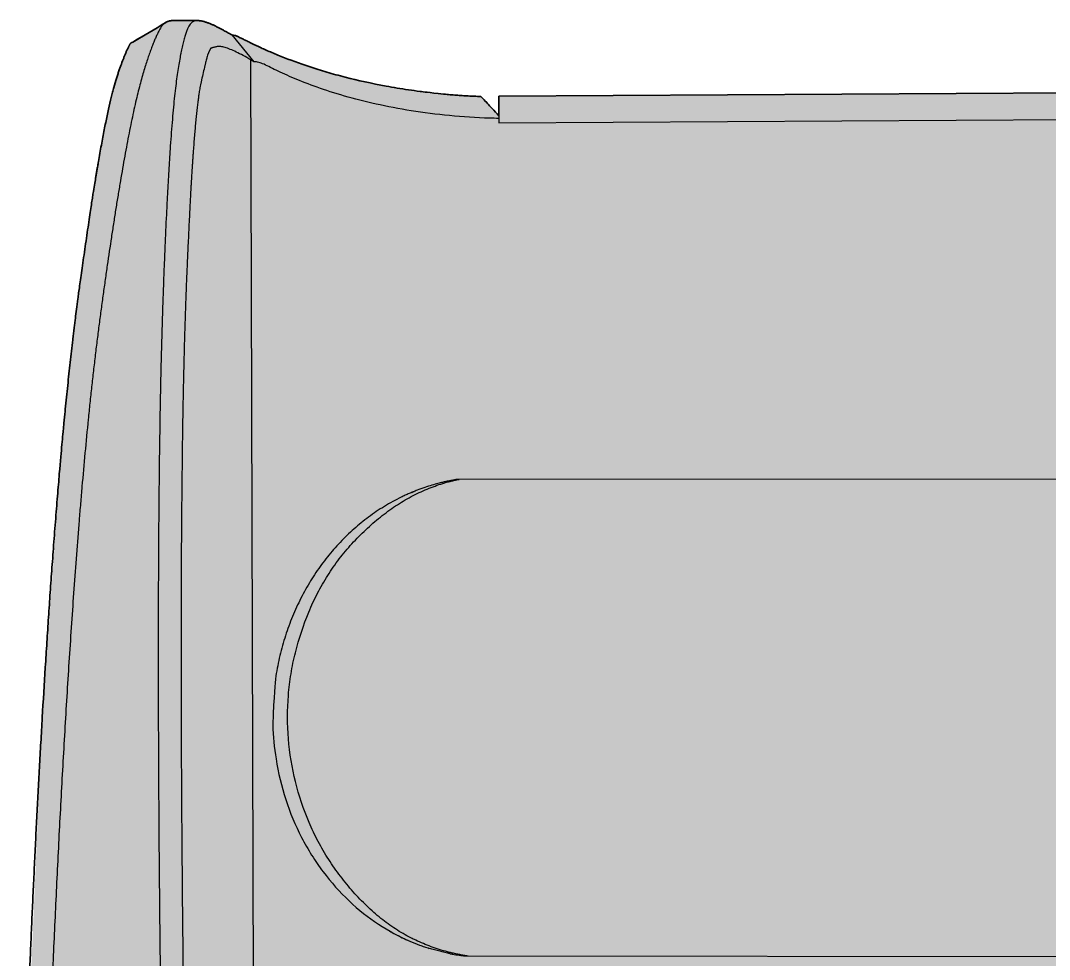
# Model space of a CAD drawing. Header units: millimetres. Extents: x -113 to 2452, y -1774 to 1549.
# Drawn here: x -113 to 448, y 918 to 1430 of the extents above; entities that cross this region are included whole.
import ezdxf

# ---------------------------------------------------------------- set-up
doc = ezdxf.new("R2010")
doc.units = ezdxf.units.MM
doc.layers.add('Blocks', color=7, linetype='Continuous')
doc.layers.add('Blocks$Fill', color=7, linetype='Continuous', true_color=0xffffff)
doc.layers.add('Blocks$Inner', color=7, linetype='Continuous', lineweight=25, true_color=0x007f00)
doc.layers.add('Blocks$Outline', color=7, linetype='Continuous', lineweight=35, true_color=0xff3f3f)

# ---------------------------------------------------------------- blocks, each defined once
blk = doc.blocks.new('Plenum JH1001 Armchair Front')
at = {"layer": 'Blocks$Fill'}
h = blk.add_hatch(color=256, dxfattribs=at)
h.paths.add_polyline_path([(932.3, 231.83), (932.71, 232.01), (932.92, 232.12), (933.14, 232.22), (933.56, 232.45), (933.98, 232.69), (934.39, 232.94), (934.76, 233.17), (935.1, 233.39), (935.38, 233.58), (935.8, 233.95), (936.22, 234.34), (937.13, 235.07), (938.08, 235.86), (939.07, 236.74), (940.66, 238.24), (943.69, 241.29), (953.21, 251.45), (956.16, 254.76), (959.99, 259.23), (964.1, 264.27), (967.88, 269.19), (971.24, 273.81), (974.47, 278.47), (977.58, 283.21), (980.6, 288.08), (983.28, 292.64), (985.71, 296.99), (988.39, 302.05), (991.72, 308.8), (993.75, 313.17), (995.97, 318.24), (998.28, 323.83), (1000.58, 329.72), (1002.77, 335.74), (1004.81, 341.76), (1006.65, 347.68), (1008.26, 353.34), (1009.7, 358.82), (1011.04, 364.36), (1013.52, 375.78), (1016.91, 394.07), (1021.65, 425.18), (1025.21, 454.72), (1027.72, 483.39), (1029.7, 517.29), (1032.53, 625.25), (1031.65, 795.01), (1022.62, 1022.68), (1011.53, 1185.56), (1004.04, 1259.23), (993.86, 1332.61), (988.82, 1362.38), (986.45, 1374.7), (984.91, 1382), (983.42, 1388.36), (981.97, 1393.91), (980.57, 1398.75), (979.22, 1402.97), (978.55, 1404.89), (977.9, 1406.65), (975.98, 1411.52), (975.03, 1413.78), (974.72, 1414.47), (974.41, 1415.1), (974.26, 1415.39), (974.04, 1415.8), (973.98, 1415.93), (973.91, 1416.05), (973.86, 1416.17), (973.76, 1416.41), (973.5, 1417.02), (973.46, 1417.12), (973.42, 1417.21), (973.38, 1417.29), (973.33, 1417.38), (973.31, 1417.42), (973.28, 1417.46), (973.26, 1417.5), (973.23, 1417.54), (973.21, 1417.57), (973.18, 1417.61), (973.16, 1417.65), (973.13, 1417.68), (973.1, 1417.71), (973.08, 1417.74), (973.05, 1417.77), (973.02, 1417.8), (972.99, 1417.82), (972.97, 1417.85), (972.94, 1417.88), (972.9, 1417.9), (972.87, 1417.93), (972.84, 1417.96), (972.8, 1417.98), (972.76, 1418.01), (972.71, 1418.04), (972.65, 1418.07), (972.52, 1418.15), (972.35, 1418.24), (971.54, 1418.64), (954.06, 1429.1), (953.9, 1429.21), (953.73, 1429.32), (953.54, 1429.42), (953.36, 1429.52), (953.17, 1429.62), (952.99, 1429.7), (952.8, 1429.78), (952.62, 1429.85), (952.43, 1429.92), (952.25, 1429.99), (952.07, 1430.05), (951.89, 1430.1), (951.71, 1430.14), (951.53, 1430.18), (951.36, 1430.22), (951.18, 1430.25), (951.01, 1430.27), (950.83, 1430.3), (950.66, 1430.31), (950.49, 1430.33), (950.31, 1430.34), (950.14, 1430.35), (949.8, 1430.36), (949.71, 1430.36), (936.12, 1430.36), (935.99, 1430.36), (935.81, 1430.35), (935.62, 1430.34), (935.44, 1430.33), (935.25, 1430.32), (934.88, 1430.28), (934.5, 1430.22), (934.13, 1430.16), (933.76, 1430.09), (933.38, 1430), (933.01, 1429.91), (932.64, 1429.81), (931.91, 1429.59), (931.17, 1429.34), (930.42, 1429.07), (929.67, 1428.77), (928.91, 1428.46), (928.15, 1428.13), (926.63, 1427.42), (924.37, 1426.27), (919.35, 1423.5), (918.88, 1423.25), (918.6, 1423.11), (918.29, 1422.97), (917.53, 1422.63), (917.12, 1422.55), (916.73, 1422.47), (916.35, 1422.37), (915.98, 1422.27), (915.8, 1422.21), (915.63, 1422.16), (915.46, 1422.1), (915.3, 1422.03), (915.14, 1421.97), (914.98, 1421.91), (914.67, 1421.77), (902.98, 1416.15), (897.28, 1413.58), (890.7, 1410.82), (883.24, 1407.96), (874.9, 1405.07), (865.71, 1402.22), (855.69, 1399.49), (844.89, 1396.93), (833.36, 1394.6), (821.16, 1392.57), (814.87, 1391.7), (802.1, 1390.26), (795.11, 1389.67), (785.24, 1389.09), (781.7, 1388.95), (779.27, 1386.38), (771.83, 1378.47), (771.82, 1389.04), (459.83, 1390.88), (147.83, 1389.04), (147.83, 1378.47), (137.96, 1388.95), (134.41, 1389.09), (124.55, 1389.67), (117.55, 1390.26), (104.79, 1391.7), (98.49, 1392.57), (86.3, 1394.6), (74.77, 1396.93), (63.97, 1399.49), (53.95, 1402.22), (44.76, 1405.07), (36.42, 1407.96), (28.95, 1410.82), (22.37, 1413.58), (16.68, 1416.15), (4.98, 1421.77), (4.68, 1421.91), (4.52, 1421.97), (4.36, 1422.03), (4.2, 1422.1), (4.03, 1422.16), (3.85, 1422.21), (3.68, 1422.27), (3.31, 1422.37), (2.93, 1422.47), (2.54, 1422.55), (2.13, 1422.63), (1.36, 1422.97), (1.05, 1423.11), (0.77, 1423.25), (0.3, 1423.5), (-4.71, 1426.27), (-6.98, 1427.42), (-8.49, 1428.13), (-9.25, 1428.46), (-10.39, 1428.92), (-10.77, 1429.07), (-11.51, 1429.34), (-12.25, 1429.59), (-12.99, 1429.81), (-13.36, 1429.91), (-13.73, 1430), (-14.1, 1430.09), (-14.47, 1430.16), (-14.85, 1430.22), (-15.22, 1430.28), (-15.59, 1430.32), (-15.78, 1430.33), (-15.97, 1430.34), (-16.15, 1430.35), (-16.34, 1430.36), (-16.46, 1430.36), (-30.06, 1430.36), (-30.14, 1430.36), (-30.49, 1430.35), (-30.66, 1430.34), (-30.83, 1430.33), (-31, 1430.31), (-31.18, 1430.3), (-31.35, 1430.27), (-31.53, 1430.25), (-31.7, 1430.22), (-31.88, 1430.18), (-32.05, 1430.14), (-32.23, 1430.1), (-32.41, 1430.05), (-32.6, 1429.99), (-32.78, 1429.92), (-32.96, 1429.85), (-33.15, 1429.78), (-33.33, 1429.7), (-33.51, 1429.62), (-33.7, 1429.52), (-33.89, 1429.42), (-34.08, 1429.32), (-34.24, 1429.21), (-34.41, 1429.1), (-51.89, 1418.64), (-52.48, 1418.35), (-52.7, 1418.24), (-52.87, 1418.15), (-53, 1418.07), (-53.05, 1418.04), (-53.1, 1418.01), (-53.14, 1417.98), (-53.18, 1417.96), (-53.22, 1417.93), (-53.25, 1417.9), (-53.28, 1417.88), (-53.31, 1417.85), (-53.34, 1417.82), (-53.37, 1417.8), (-53.39, 1417.77), (-53.42, 1417.74), (-53.45, 1417.71), (-53.47, 1417.68), (-53.5, 1417.65), (-53.53, 1417.61), (-53.55, 1417.57), (-53.58, 1417.54), (-53.6, 1417.5), (-53.63, 1417.46), (-53.65, 1417.42), (-53.68, 1417.38), (-53.72, 1417.29), (-53.77, 1417.21), (-53.81, 1417.12), (-53.85, 1417.02), (-54.1, 1416.41), (-54.2, 1416.17), (-54.26, 1416.05), (-54.32, 1415.93), (-54.39, 1415.8), (-54.61, 1415.39), (-54.76, 1415.1), (-55.06, 1414.47), (-55.37, 1413.78), (-56.32, 1411.52), (-58.24, 1406.65), (-58.9, 1404.89), (-60.24, 1400.92), (-60.92, 1398.75), (-62.32, 1393.91), (-63.76, 1388.36), (-65.25, 1382), (-68.37, 1366.65), (-73.72, 1335.7), (-84.02, 1262.24), (-90.56, 1200.48), (-101.42, 1050.03), (-111.31, 824.32), (-113.12, 651.16), (-111.02, 541.64), (-108.54, 490.27), (-106.12, 460.31), (-102.78, 431.1), (-98.32, 400.46), (-96.16, 387.83), (-93.86, 375.78), (-91.38, 364.36), (-90.04, 358.82), (-88.61, 353.34), (-86.99, 347.68), (-85.15, 341.76), (-83.11, 335.74), (-80.92, 329.72), (-78.63, 323.83), (-76.32, 318.24), (-74.09, 313.17), (-72.07, 308.8), (-68.73, 302.05), (-66.06, 296.99), (-62.35, 290.45), (-59.44, 285.63), (-57.92, 283.21), (-54.81, 278.47), (-51.59, 273.81), (-48.22, 269.19), (-44.44, 264.27), (-40.34, 259.23), (-34.89, 252.93), (-25.55, 242.87), (-21.58, 238.8), (-19.93, 237.22), (-18.91, 236.29), (-18.42, 235.86), (-17.48, 235.07), (-16.56, 234.34), (-16.15, 233.95), (-15.72, 233.58), (-15.44, 233.39), (-15.11, 233.17), (-14.73, 232.94), (-14.33, 232.69), (-13.91, 232.45), (-13.48, 232.22), (-13.27, 232.12), (-13.06, 232.01), (-12.85, 231.92), (-12.65, 231.83), (-12.65, 231.83), (-12.65, 231.83), (7.55, 222.96), (7.81, 222.85), (8.07, 222.75), (8.34, 222.65), (8.61, 222.56), (8.89, 222.47), (9.17, 222.39), (9.46, 222.32), (9.75, 222.25), (10.07, 222.18), (10.39, 222.13), (10.72, 222.07), (11.06, 222.03), (11.4, 221.99), (11.76, 221.96), (12.12, 221.94), (12.5, 221.93), (12.88, 221.92), (13.28, 221.92), (13.69, 221.92), (14.11, 221.94), (14.99, 221.99), (15.93, 222.08), (30.22, 221.67), (35.84, 221.57), (35.86, 221.57), (38.43, 219), (98.63, 219), (98.63, 18.96), (106.59, 11), (105.64, 11), (105.64, 10.01), (99.57, 10.01), (93.57, 4.01), (93.57, 0), (131.65, 0), (131.65, 4.01), (125.65, 10.01), (119.69, 10.01), (119.69, 11), (118.72, 11), (126.67, 18.96), (126.67, 18.96), (126.67, 18.96), (126.67, 18.96), (126.67, 18.96), (126.67, 18.96), (126.67, 18.96), (126.67, 18.96), (126.67, 18.96), (126.67, 18.96), (126.67, 18.96), (126.68, 114.01), (160.65, 113.99), (160.66, 18.96), (168.62, 11), (167.76, 11), (167.76, 10.01), (161.57, 10.01), (155.57, 4.01), (155.57, 4.01), (155.57, 0), (193.65, 0), (193.65, 4.01), (187.65, 10.01), (181.61, 10.01), (181.61, 11), (180.75, 11), (188.7, 18.96), (188.69, 219), (730.97, 219), (730.95, 18.96), (738.91, 11), (738.05, 11), (738.05, 10.01), (732.01, 10.01), (726.01, 4.01), (726.01, 4.01), (726.01, 0), (764.08, 0), (764.08, 4.01), (758.08, 10.01), (751.9, 10.01), (751.9, 11), (751.04, 11), (758.99, 18.96), (759, 113.99), (792.98, 114.01), (792.98, 18.96), (800.94, 11), (799.97, 11), (799.97, 10.01), (794.01, 10.01), (788.01, 4.01), (788.01, 0), (826.08, 0), (826.08, 4.01), (820.08, 10.01), (814.01, 10.01), (814.01, 11), (813.07, 11), (821.02, 18.96), (821.02, 219), (881.22, 219), (883.8, 221.57), (883.82, 221.57), (889.44, 221.67), (903.72, 222.08), (904.66, 221.99), (905.55, 221.94), (905.97, 221.92), (906.38, 221.92), (906.77, 221.92), (907.16, 221.93), (907.54, 221.94), (907.9, 221.96), (908.25, 221.99), (908.6, 222.03), (908.94, 222.07), (909.27, 222.13), (909.59, 222.18), (909.9, 222.25), (910.2, 222.32), (910.48, 222.39), (910.76, 222.47), (911.04, 222.56), (911.31, 222.65), (911.58, 222.75), (911.84, 222.85), (912.1, 222.96), (932.3, 231.83), (932.3, 231.83)], flags=0)
h.paths.add_polyline_path([(126.68, 219), (160.65, 219), (160.65, 153.95), (126.68, 153.96)], flags=0)
h.paths.add_polyline_path([(792.98, 153.96), (759, 153.95), (759.01, 219), (792.98, 219)], flags=0)
at = {"layer": 'Blocks$Inner'}
for p, q in [((-16.46, 1430.36), (-30.06, 1430.36)), ((2.13, 1422.63), (14.04, 1407.88)), ((14.57, 691.25), (12.48, 1408.91))]:
    blk.add_line(p, q, dxfattribs=at)
for points in [[(-51.89, 1418.64), (-34.02, 1429.33)], [(794.49, 1179.96), (459.83, 1180.14), (125.16, 1179.96)], [(128.97, 919.95), (459.83, 919.63), (790.68, 919.95)]]:
    blk.add_lwpolyline(points, dxfattribs=at)
blk.add_lwpolyline([(459.83, 1390.88), (147.83, 1389.04), (147.83, 1374.63), (459.83, 1376.47), (771.82, 1374.63), (771.82, 1389.04)], close=True, dxfattribs=at)
for points, knots in [([(-30.06, 1430.36), (-30.08, 1430.36), (-30.23, 1430.36), (-30.6, 1430.35), (-31.18, 1430.31), (-31.76, 1430.21), (-32.23, 1430.1), (-32.6, 1429.99), (-32.96, 1429.86), (-33.45, 1429.65), (-34.07, 1429.34), (-34.84, 1428.81), (-35.64, 1428.05), (-36.5, 1426.91), (-37.39, 1425.41), (-38.3, 1423.6), (-39.07, 1422.01), (-39.68, 1420.68), (-40.29, 1419.27), (-41.07, 1417.35), (-42.02, 1414.81), (-43, 1412.07), (-44.03, 1409.11), (-45.43, 1404.78), (-47.24, 1398.59), (-49.56, 1389.79), (-51.55, 1381.09), (-53.12, 1373.46), (-54.32, 1367.49), (-55.51, 1361.26), (-56.7, 1354.74), (-57.88, 1348.03), (-59.05, 1341.2), (-60.22, 1334.19), (-61.39, 1326.95), (-62.54, 1319.54), (-64.07, 1309.58), (-65.58, 1299.47), (-67.07, 1289.05), (-68.19, 1281.05), (-69.3, 1272.94), (-70.38, 1264.8), (-71.44, 1256.51), (-72.48, 1247.93), (-73.5, 1239.2), (-74.49, 1230.45), (-75.44, 1221.67), (-76.67, 1209.71), (-78.13, 1194.4), (-79.5, 1179.13), (-80.54, 1166.9), (-81.55, 1154.53), (-82.77, 1139), (-84.61, 1114.06), (-86.75, 1082.7), (-88.69, 1051.2), (-90.14, 1026.02), (-91.18, 1007.15), (-92.17, 988.28), (-93.12, 969.49), (-94.03, 950.54), (-94.9, 931.88), (-95.58, 916.32), (-96.1, 903.86), (-96.47, 894.61), (-96.83, 885.37), (-97.3, 873), (-97.84, 857.6), (-98.44, 839.19), (-98.97, 820.73), (-99.45, 802.45), (-99.86, 784.07), (-100.21, 765.93), (-100.5, 747.87), (-100.71, 729.64), (-100.84, 712.25), (-100.91, 695.76), (-100.92, 680.15), (-100.89, 664.46), (-100.8, 648.88), (-100.66, 633.3), (-100.42, 612.75), (-99.97, 587.04), (-99.34, 561.5), (-98.7, 541.28), (-98.11, 526.14), (-97.47, 511.28), (-96.61, 496.21), (-95.6, 481.19), (-94.36, 466.15), (-92.84, 451.22), (-91.09, 436.46), (-89.14, 421.78), (-86.99, 407.29), (-84.51, 392.85), (-82.37, 380.83), (-80.37, 371.33), (-78.08, 361.93), (-74.9, 350.23), (-70.39, 336.37), (-65, 322.83), (-58.87, 309.61), (-51.87, 296.81), (-43.9, 284.59), (-35.45, 272.79), (-26.48, 261.58), (-20.1, 254.66), (-16.82, 251.28)], [13.5922294, 13.5922294, 13.5922294, 13.5922294, 13.5928887, 13.5956061, 13.6010409, 13.6064757, 13.6091931, 13.6119105, 13.6146279, 13.6173453, 13.6227801, 13.6282148, 13.6336496, 13.6390844, 13.6445192, 13.649954, 13.6553887, 13.6581061, 13.6608235, 13.6662583, 13.6716931, 13.6771279, 13.6825627, 13.6879974, 13.698867, 13.7097366, 13.7206061, 13.7260409, 13.7314757, 13.7369105, 13.7423453, 13.7477801, 13.7532148, 13.7586496, 13.7640844, 13.7695192, 13.774954, 13.7858235, 13.7912583, 13.7966931, 13.8021279, 13.8075627, 13.8129974, 13.8184322, 13.823867, 13.8293018, 13.8347366, 13.8401714, 13.8510409, 13.8619105, 13.8673453, 13.8727801, 13.8836496, 13.8945192, 13.9162583, 13.9379975, 13.948867, 13.9597366, 13.9706062, 13.9814757, 13.9923453, 14.0032148, 14.0140844, 14.0195192, 14.024954, 14.0303888, 14.0358235, 14.0466931, 14.0575627, 14.0684322, 14.0793018, 14.0901714, 14.1010409, 14.1119105, 14.1227801, 14.1336496, 14.1431605, 14.1526714, 14.1621822, 14.1716931, 14.181204, 14.1907149, 14.2097366, 14.2287583, 14.2382692, 14.2477801, 14.2572909, 14.2668018, 14.2763127, 14.2858236, 14.2953344, 14.3048453, 14.3143562, 14.323867, 14.3333779, 14.3428888, 14.3476442, 14.3523996, 14.3619105, 14.3714214, 14.3809323, 14.3904431, 14.399954, 14.4094649, 14.4189757, 14.4284866, 14.4379975, 14.4379975, 14.4379975, 14.4379975]), ([(2.13, 1422.63), (0.97, 1423.12), (0.15, 1423.58), (-0.91, 1424.18), (-1.69, 1424.62), (-2.46, 1425.04), (-3.21, 1425.46), (-3.96, 1425.87), (-4.71, 1426.27), (-5.47, 1426.66), (-6.22, 1427.04), (-6.98, 1427.42), (-7.73, 1427.78), (-8.49, 1428.13), (-9.25, 1428.46), (-9.89, 1428.72), (-10.39, 1428.93), (-10.89, 1429.12), (-11.51, 1429.35), (-12.25, 1429.59), (-12.86, 1429.77), (-13.36, 1429.91), (-13.73, 1430), (-14.1, 1430.09), (-14.6, 1430.19), (-15.22, 1430.28), (-15.84, 1430.34), (-16.34, 1430.36), (-16.71, 1430.36), (-17.07, 1430.34), (-17.44, 1430.3), (-17.8, 1430.24), (-18.29, 1430.14), (-18.77, 1429.98), (-19.25, 1429.74), (-19.61, 1429.5), (-19.98, 1429.19), (-20.47, 1428.7), (-21.08, 1427.91), (-21.68, 1426.84), (-22.17, 1425.8), (-22.53, 1424.93), (-22.89, 1423.95), (-23.36, 1422.47), (-23.96, 1420.37), (-24.55, 1417.98), (-25.01, 1415.94), (-25.36, 1414.37), (-25.71, 1412.76), (-26.17, 1410.48), (-26.74, 1407.38), (-27.42, 1403.23), (-28.3, 1397.07), (-29.15, 1389.92), (-29.97, 1381.59), (-30.56, 1374.78), (-31.12, 1367.56), (-31.65, 1360.05), (-32.15, 1352.2), (-32.64, 1343.95), (-33.11, 1335.45), (-33.71, 1323.97), (-34.26, 1312.05), (-34.78, 1299.59), (-35.15, 1290.15), (-35.5, 1280.59), (-35.83, 1271.01), (-36.13, 1261.16), (-36.41, 1250.9), (-36.67, 1240.4), (-36.9, 1229.89), (-37.11, 1219.34), (-37.35, 1204.89), (-37.6, 1186.32), (-37.79, 1167.89), (-37.9, 1153.15), (-37.97, 1141.96), (-38.03, 1130.71), (-38.08, 1119.49), (-38.11, 1108.26), (-38.13, 1096.95), (-38.14, 1085.61), (-38.13, 1074.32), (-38.11, 1063.02), (-38.09, 1051.66), (-38.05, 1040.29), (-38.01, 1028.98), (-37.95, 1017.67), (-37.87, 1002.53), (-37.75, 983.64), (-37.56, 961.1), (-37.35, 938.47), (-37.15, 919.93), (-36.97, 905.14), (-36.83, 893.95), (-36.67, 882.77), (-36.51, 871.7), (-36.34, 860.68), (-36.11, 845.88), (-35.79, 827.42), (-35.45, 809.2), (-35.16, 794.58), (-34.94, 783.57), (-34.72, 772.64), (-34.49, 761.83), (-34.25, 751.05), (-34.01, 740.2), (-33.76, 729.31), (-33.51, 718.48), (-33.25, 707.68), (-32.9, 693.25), (-32.46, 675.34), (-31.9, 653.94), (-31.32, 632.69), (-30.73, 611.56), (-30.21, 593.92), (-29.78, 579.91), (-29.46, 569.4), (-29.14, 559.01), (-28.82, 548.74), (-28.48, 538.47), (-28.15, 528.08), (-27.8, 517.59), (-27.45, 507.11), (-27.09, 496.66), (-26.74, 486.23), (-26.38, 475.99), (-26.03, 465.92), (-25.67, 455.9), (-25.32, 446.29), (-25.09, 440), (-24.99, 437.11)], [1.9701533, 1.9701533, 1.9701533, 1.9701533, 1.9833111, 1.9898901, 1.996469, 2.003048, 2.0096269, 2.0162059, 2.0227848, 2.0293638, 2.0359427, 2.0425217, 2.0491006, 2.0556796, 2.0622585, 2.0688375, 2.0721269, 2.0754164, 2.0819954, 2.0885743, 2.0951533, 2.0984427, 2.1017322, 2.1050217, 2.1083111, 2.1148901, 2.121469, 2.1247585, 2.128048, 2.1313375, 2.1346269, 2.1379164, 2.1412059, 2.1477848, 2.1510743, 2.1543638, 2.1576533, 2.1609427, 2.1675217, 2.1741006, 2.1773901, 2.1806796, 2.183969, 2.1872585, 2.1938375, 2.2004164, 2.2037059, 2.2069954, 2.2102848, 2.2135743, 2.2201533, 2.2267322, 2.2333111, 2.246469, 2.253048, 2.2596269, 2.2662059, 2.2727848, 2.2793638, 2.2859427, 2.2925217, 2.2991006, 2.3122585, 2.3188375, 2.3254164, 2.3319954, 2.3385743, 2.3451533, 2.3517322, 2.3583111, 2.3648901, 2.371469, 2.378048, 2.3912059, 2.4043638, 2.4109427, 2.4175217, 2.4241006, 2.4306796, 2.4372585, 2.4438375, 2.4504164, 2.4569954, 2.4635743, 2.4701533, 2.4767322, 2.4833111, 2.4898901, 2.496469, 2.5096269, 2.5227848, 2.5359427, 2.5491006, 2.5556796, 2.5622585, 2.5688375, 2.5754164, 2.5819954, 2.5885743, 2.6017322, 2.6148901, 2.621469, 2.628048, 2.6346269, 2.6412059, 2.6477848, 2.6543638, 2.6609427, 2.6675217, 2.6741006, 2.6806796, 2.6938375, 2.7069954, 2.7201533, 2.7333111, 2.746469, 2.753048, 2.7596269, 2.7662059, 2.7727848, 2.7793638, 2.7859427, 2.7925217, 2.7991006, 2.8056796, 2.8122585, 2.8188375, 2.8254164, 2.8319954, 2.8385743, 2.8441669, 2.8441669, 2.8441669, 2.8441669]), ([(117.55, 1390.26), (109.05, 1391.16), (104.76, 1391.68), (96.37, 1392.85), (82.11, 1395.23), (67.18, 1398.54), (53.81, 1402.2), (41.55, 1406.01), (31, 1409.91), (22.22, 1413.61), (16.53, 1416.19), (12.51, 1418.13), (9.75, 1419.48), (7.89, 1420.38), (6.26, 1421.15), (5.18, 1421.69), (4.37, 1422.04), (3.46, 1422.35), (2.68, 1422.53), (2.13, 1422.63)], [1.0951533, 1.0951533, 1.0951533, 1.0951533, 1.1264033, 1.1576533, 1.2201533, 1.3451533, 1.4076533, 1.4701533, 1.5951533, 1.6576533, 1.7201533, 1.7826533, 1.8139033, 1.8451533, 1.8764033, 1.9076533, 1.9232783, 1.9389033, 1.9701533, 1.9701533, 1.9701533, 1.9701533]), ([(-56.96, 1409.92), (-56.75, 1410.46), (-56.32, 1411.52), (-55.79, 1412.82), (-55.37, 1413.79), (-55.06, 1414.48), (-54.81, 1415.01), (-54.61, 1415.4), (-54.51, 1415.58), (-54.46, 1415.67)], [3.26586517, 3.26586517, 3.26586517, 3.26586517, 3.27280663, 3.27975108, 3.2832233, 3.28669552, 3.29016774, 3.29190385, 3.29363997, 3.29363997, 3.29363997, 3.29363997]), ([(-54.46, 1415.67), (-54.43, 1415.72), (-54.38, 1415.8), (-54.3, 1415.97), (-54.2, 1416.18), (-54.1, 1416.41), (-53.98, 1416.7), (-53.85, 1417.03), (-53.68, 1417.38), (-53.48, 1417.7), (-53.19, 1417.97), (-52.86, 1418.18), (-51.89, 1418.64)], [3.29363997, 3.29363997, 3.29363997, 3.29363997, 3.29450075, 3.29536881, 3.29710492, 3.29884103, 3.30057714, 3.30404936, 3.30752158, 3.31099381, 3.31446603, 3.32141047, 3.32141047, 3.32141047, 3.32141047]), ([(-8.55, 1415.53), (-8.64, 1415.5), (-8.8, 1415.46), (-9.09, 1415.37), (-9.36, 1415.25), (-9.58, 1415.09), (-9.74, 1414.9), (-9.85, 1414.67), (-9.95, 1414.39), (-10.05, 1414.12), (-10.16, 1413.87), (-10.23, 1413.73), (-10.26, 1413.66)], [-17.89172408, -17.89172408, -17.89172408, -17.89172408, -17.88957651, -17.88742134, -17.883111, -17.87880065, -17.87449031, -17.87017996, -17.86586962, -17.86155927, -17.8594041, -17.85725265, -17.85725265, -17.85725265, -17.85725265]), ([(-1.61, 1415.69), (-2.05, 1415.83), (-2.88, 1416.04), (-3.99, 1416.2), (-4.98, 1416.23), (-5.87, 1416.16), (-6.66, 1416.02), (-7.36, 1415.85), (-7.89, 1415.7), (-8.27, 1415.59), (-8.46, 1415.55), (-8.55, 1415.53)], [-17.92620669, -17.92620669, -17.92620669, -17.92620669, -17.9218965, -17.91758615, -17.91327581, -17.90896546, -17.90465512, -17.90034477, -17.89603443, -17.89387926, -17.89172408, -17.89172408, -17.89172408, -17.89172408]), ([(12.48, 1408.91), (11, 1409.77), (8.19, 1411.34), (4.44, 1413.25), (1.7, 1414.48), (-0.27, 1415.24), (-1.18, 1415.56), (-1.61, 1415.69)], [-17.96068945, -17.96068945, -17.96068945, -17.96068945, -17.95206876, -17.94344807, -17.93482738, -17.93051704, -17.92620669, -17.92620669, -17.92620669, -17.92620669]), ([(-62.32, 1393.91), (-61.84, 1395.66), (-61.14, 1398.07), (-60.23, 1400.93), (-59.56, 1402.99), (-58.9, 1404.91), (-58.03, 1407.26), (-57.39, 1408.86), (-56.96, 1409.92)], [3.21035041, 3.21035041, 3.21035041, 3.21035041, 3.22419851, 3.23114295, 3.2380874, 3.24503184, 3.25197629, 3.26586517, 3.26586517, 3.26586517, 3.26586517]), ([(-10.26, 1413.66), (-10.29, 1413.59), (-10.36, 1413.46), (-10.49, 1413.19), (-10.64, 1412.87), (-10.82, 1412.47), (-11.05, 1411.84), (-11.31, 1411.03), (-11.64, 1409.87), (-11.83, 1409.16), (-11.93, 1408.76)], [-17.85725265, -17.85725265, -17.85725265, -17.85725265, -17.85509747, -17.8529423, -17.84863196, -17.84432161, -17.84001127, -17.83139058, -17.82708023, -17.82276989, -17.82276989, -17.82276989, -17.82276989]), ([(-11.93, 1408.76), (-12.04, 1408.35), (-12.26, 1407.45), (-12.8, 1405.25), (-13.57, 1402.01), (-14.33, 1398.63), (-14.85, 1396.13), (-15.08, 1395.02), (-15.18, 1394.5)], [-17.82276989, -17.82276989, -17.82276989, -17.82276989, -17.81846185, -17.8141515, -17.80553081, -17.79691012, -17.79259978, -17.78828943, -17.78828943, -17.78828943, -17.78828943]), ([(147.83, 1376.99), (146.15, 1377.02), (144.46, 1377.05), (142.79, 1377.1), (135.38, 1377.32), (120.68, 1378.31), (99.75, 1380.96), (80.44, 1384.69), (63.2, 1389.13), (48.26, 1393.96), (37.87, 1398.01), (30.81, 1401.1), (26.16, 1403.23), (22.15, 1405.31), (18.78, 1406.98), (16.05, 1407.83), (14.64, 1407.95), (14.04, 1407.88)], [-19.985845, -19.985845, -19.985845, -19.985845, -19.960689, -19.960689, -19.960689, -19.849578, -19.738467, -19.627356, -19.516245, -19.405134, -19.294023, -19.238467, -19.182912, -19.127356, -19.071801, -19.016245, -18.960689, -18.960689, -18.960689, -18.960689]), ([(-65.25, 1382), (-64.75, 1384.29), (-64, 1387.44), (-63.03, 1391.24), (-62.56, 1393.04), (-62.32, 1393.91)], [3.18258423, 3.18258423, 3.18258423, 3.18258423, 3.19646152, 3.20340597, 3.21035041, 3.21035041, 3.21035041, 3.21035041]), ([(-15.18, 1394.5), (-15.28, 1393.98), (-15.46, 1393.01), (-15.76, 1391.23), (-16.06, 1389.23), (-16.32, 1387.23), (-16.53, 1385.49), (-16.65, 1384.53), (-16.71, 1384.03)], [-17.78828943, -17.78828943, -17.78828943, -17.78828943, -17.78398288, -17.77967254, -17.77105185, -17.76243116, -17.75812081, -17.75381047, -17.75381047, -17.75381047, -17.75381047]), ([(137.96, 1388.95), (136.73, 1388.99), (134.94, 1389.07), (132.77, 1389.16), (130.59, 1389.27), (127.86, 1389.43), (124.55, 1389.66), (121.22, 1389.92), (118.87, 1390.13), (117.65, 1390.25), (117.55, 1390.26)], [1, 1, 1, 1, 1.015625, 1.0234375, 1.03125, 1.046875, 1.0625, 1.078125, 1.09375, 1.09515325, 1.09515325, 1.09515325, 1.09515325]), ([(144.11, 1382.44), (143.67, 1382.91), (143.23, 1383.38), (142.78, 1383.85), (141.99, 1384.69), (140.4, 1386.38), (138.77, 1388.09), (137.96, 1388.95)], [-0.280735, -0.280735, -0.280735, -0.280735, 0, 0, 0, 0.5, 1, 1, 1, 1]), ([(-68.37, 1366.65), (-67.84, 1369.45), (-66.79, 1374.83), (-65.76, 1379.73), (-65.25, 1382)], [3.15483677, 3.15483677, 3.15483677, 3.15483677, 3.16869534, 3.18258423, 3.18258423, 3.18258423, 3.18258423]), ([(-16.71, 1384.03), (-16.77, 1383.54), (-16.89, 1382.51), (-17.13, 1380.4), (-17.43, 1377.63), (-17.78, 1374.12), (-18, 1371.66), (-18.11, 1370.4)], [-17.75381047, -17.75381047, -17.75381047, -17.75381047, -17.74950254, -17.74519219, -17.7365715, -17.72795081, -17.71933261, -17.71933261, -17.71933261, -17.71933261]), ([(-18.11, 1370.4), (-18.22, 1369.14), (-18.44, 1366.54), (-18.76, 1362.44), (-19.02, 1358.89), (-19.23, 1356.01), (-19.33, 1354.52), (-19.38, 1353.8)], [-17.71933261, -17.71933261, -17.71933261, -17.71933261, -17.71071192, -17.70209123, -17.69347054, -17.68916019, -17.68485064, -17.68485064, -17.68485064, -17.68485064]), ([(-71.56, 1348.69), (-71.43, 1349.46), (-71.16, 1351.06), (-70.63, 1354.15), (-69.96, 1357.97), (-69.16, 1362.41), (-68.63, 1365.25), (-68.37, 1366.65)], [3.1270702, 3.1270702, 3.1270702, 3.1270702, 3.13053122, 3.13400344, 3.14094789, 3.14789233, 3.15483677, 3.15483677, 3.15483677, 3.15483677]), ([(-19.38, 1353.8), (-19.43, 1353.08), (-19.52, 1351.69), (-19.69, 1349.19), (-19.89, 1346.16), (-20.11, 1342.5), (-20.33, 1338.69), (-20.45, 1336.44), (-20.51, 1335.18)], [-17.68485064, -17.68485064, -17.68485064, -17.68485064, -17.68054029, -17.67622995, -17.66760926, -17.65898857, -17.65467822, -17.65036788, -17.65036788, -17.65036788, -17.65036788]), ([(-74.76, 1328.89), (-74.55, 1330.28), (-74.19, 1332.72), (-73.55, 1336.82), (-72.93, 1340.69), (-72.39, 1343.82), (-71.94, 1346.43), (-71.69, 1347.92), (-71.56, 1348.69)], [3.09931966, 3.09931966, 3.09931966, 3.09931966, 3.10276465, 3.10623687, 3.11318131, 3.12012576, 3.12359798, 3.1270702, 3.1270702, 3.1270702, 3.1270702]), ([(-20.51, 1335.17), (-20.58, 1333.91), (-20.73, 1331.1), (-21.06, 1324.42), (-21.53, 1314.78), (-21.98, 1305.05), (-22.3, 1298.17), (-22.43, 1295.22), (-22.49, 1293.88)], [0.31034756, 0.31034756, 0.31034756, 0.31034756, 0.31465517, 0.31896552, 0.32758621, 0.3362069, 0.34051724, 0.34482759, 0.34482759, 0.34482759, 0.34482759]), ([(-81.03, 1285.59), (-80.84, 1286.98), (-80.42, 1289.97), (-79.42, 1296.99), (-77.97, 1307.05), (-76.48, 1317.26), (-75.42, 1324.47), (-74.97, 1327.52), (-74.76, 1328.89)], [3.0715553, 3.0715553, 3.0715553, 3.0715553, 3.0750141, 3.07848632, 3.08543077, 3.09237521, 3.09584744, 3.09931966, 3.09931966, 3.09931966, 3.09931966]), ([(-22.49, 1293.88), (-22.54, 1292.54), (-22.65, 1290.12), (-22.82, 1285.89), (-22.99, 1281.56), (-23.12, 1277.68), (-23.23, 1274.4), (-23.3, 1272.59), (-23.33, 1271.65)], [0.3448338, 0.3448338, 0.3448338, 0.3448338, 0.34913793, 0.35344828, 0.36206897, 0.37068966, 0.375, 0.37931034, 0.37931034, 0.37931034, 0.37931034]), ([(-84.02, 1262.24), (-83.9, 1263.23), (-83.67, 1265.15), (-83.25, 1268.66), (-82.74, 1272.82), (-82.15, 1277.37), (-81.56, 1281.75), (-81.22, 1284.23), (-81.03, 1285.59)], [3.04378104, 3.04378104, 3.04378104, 3.04378104, 3.04724974, 3.05072196, 3.05766641, 3.06461085, 3.06808307, 3.0715553, 3.0715553, 3.0715553, 3.0715553]), ([(-23.33, 1271.64), (-23.36, 1270.71), (-23.42, 1268.78), (-23.55, 1264.94), (-23.7, 1260.08), (-23.87, 1254.18), (-23.98, 1250.2), (-24.03, 1248.19)], [0.37932127, 0.37932127, 0.37932127, 0.37932127, 0.38362069, 0.38793103, 0.39655172, 0.40517241, 0.4137931, 0.4137931, 0.4137931, 0.4137931]), ([(-86.86, 1237.56), (-86.63, 1239.68), (-86.17, 1243.85), (-85.47, 1250.05), (-84.87, 1255.18), (-84.39, 1259.22), (-84.14, 1261.25), (-84.02, 1262.24)], [3.01603627, 3.01603627, 3.01603627, 3.01603627, 3.0229477, 3.02989215, 3.03683659, 3.04030881, 3.04378104, 3.04378104, 3.04378104, 3.04378104]), ([(-24.03, 1248.19), (-24.08, 1246.19), (-24.18, 1242.16), (-24.33, 1236.04), (-24.44, 1230.88), (-24.52, 1226.75), (-24.56, 1224.64), (-24.58, 1223.62)], [0.41379808, 0.41379808, 0.41379808, 0.41379808, 0.42241379, 0.43103448, 0.43965517, 0.44396552, 0.44827586, 0.44827586, 0.44827586, 0.44827586]), ([(-91.88, 1185.56), (-91.31, 1192.23), (-90.72, 1198.85), (-90.13, 1205.06), (-89.78, 1208.76), (-89.48, 1211.84), (-89.16, 1215.13), (-88.74, 1219.43), (-88.2, 1224.82), (-87.53, 1231.24), (-87.08, 1235.46), (-86.86, 1237.56)], [2.96048781, 2.96048781, 2.96048781, 2.96048781, 2.9743696, 2.98131405, 2.98478627, 2.98825849, 2.99173071, 2.99520294, 3.00214738, 3.00909183, 3.01603627, 3.01603627, 3.01603627, 3.01603627]), ([(-24.58, 1223.61), (-24.6, 1222.59), (-24.64, 1220.62), (-24.71, 1217.05), (-24.79, 1212.79), (-24.88, 1206.83), (-24.95, 1201.48), (-24.99, 1198.26)], [0.4482852, 0.4482852, 0.4482852, 0.4482852, 0.45258621, 0.45689655, 0.46551724, 0.47413793, 0.48275862, 0.48275862, 0.48275862, 0.48275862]), ([(-24.99, 1198.26), (-25.03, 1195.04), (-25.12, 1187.51), (-25.26, 1174.15), (-25.37, 1162.31), (-25.45, 1152.99), (-25.48, 1148.52), (-25.5, 1146.32)], [0.48276242, 0.48276242, 0.48276242, 0.48276242, 0.49137931, 0.5, 0.50862069, 0.51293103, 0.51724138, 0.51724138, 0.51724138, 0.51724138]), ([(-96.12, 1131.82), (-95.95, 1134.09), (-95.61, 1138.69), (-95.07, 1145.91), (-94.51, 1153.22), (-93.75, 1162.89), (-92.82, 1174.44), (-92.16, 1182.23), (-91.88, 1185.56)], [2.93271004, 2.93271004, 2.93271004, 2.93271004, 2.93618226, 2.93965448, 2.9431267, 2.94659893, 2.95354337, 2.96048781, 2.96048781, 2.96048781, 2.96048781]), ([(125.16, 1179.96), (125.14, 1179.95), (125.05, 1179.94), (124.85, 1179.91), (124.58, 1179.86), (124.18, 1179.8), (123.6, 1179.7), (122.72, 1179.55), (121.54, 1179.33), (120.26, 1179.07), (118.88, 1178.78), (117.09, 1178.38), (114.69, 1177.78), (111.39, 1176.87), (107.45, 1175.63), (103.88, 1174.34), (100.98, 1173.18), (98.85, 1172.27), (96.7, 1171.31), (93.72, 1169.89), (89.91, 1167.92), (85.31, 1165.25), (80.9, 1162.41), (76.71, 1159.44), (71.27, 1155.21), (64.78, 1149.46), (58.75, 1143.1), (54.24, 1137.7), (51, 1133.48), (47.93, 1129.11), (44.08, 1123.12), (39.66, 1115.25), (35.04, 1105.22), (31.19, 1094.74), (28.19, 1083.88), (25.72, 1071.77), (25.1, 1063.27), (24.45, 1046)], [670.0187922, 670.0187922, 670.0187922, 670.0187922, 670.0207198, 670.0296483, 670.0385769, 670.0475055, 670.0653626, 670.0832198, 670.1010769, 670.118934, 670.1367912, 670.1546483, 670.1725055, 670.1903626, 670.2082198, 670.2260769, 670.2350055, 670.243934, 670.2528626, 670.2617912, 670.2796483, 670.2975055, 670.3153626, 670.3332198, 670.3510769, 670.3867912, 670.4225055, 670.4403626, 670.4582198, 670.4760769, 670.493934, 670.5296483, 670.5653626, 670.6010769, 670.6367912, 670.6725055, 670.717697, 670.717697, 670.717697, 670.717697]), ([(99.79, 929.78), (96.93, 931.24), (91.37, 934.47), (83.38, 940.27), (75.68, 947.07), (68.28, 954.77), (61.27, 963.26), (54.84, 972.48), (49.07, 982.32), (42.44, 996.21), (36.23, 1014.83), (32.35, 1038.37), (32.32, 1058.23), (34.22, 1073.9), (37.4, 1089.31), (42.34, 1104.16), (48.73, 1117.97), (54.27, 1127.64), (60.56, 1136.68), (67.55, 1144.98), (75.11, 1152.67), (83.1, 1159.57), (91.4, 1165.63), (98.52, 1169.89), (104.29, 1172.8), (108.64, 1174.73), (112.99, 1176.41), (117.25, 1177.82), (120.71, 1178.77), (123.27, 1179.39), (124.94, 1179.75), (125.83, 1179.92), (126.17, 1179.99)], [2, 2, 2, 2, 2.03125, 2.0625, 2.09375, 2.125, 2.15625, 2.1875, 2.21875, 2.25, 2.3125, 2.375, 2.4375, 2.46875, 2.5, 2.5625, 2.59375, 2.625, 2.65625, 2.6875, 2.71875, 2.75, 2.78125, 2.8125, 2.828125, 2.84375, 2.859375, 2.875, 2.890625, 2.8984375, 2.90625, 2.913265, 2.913265, 2.913265, 2.913265]), ([(-25.5, 1146.29), (-25.51, 1144.1), (-25.54, 1139.76), (-25.58, 1130.99), (-25.63, 1119.99), (-25.66, 1106.75), (-25.67, 1097.92), (-25.68, 1093.51)], [0.51725741, 0.51725741, 0.51725741, 0.51725741, 0.52155172, 0.52586207, 0.53448276, 0.54310345, 0.55172414, 0.55172414, 0.55172414, 0.55172414]), ([(-99.77, 1077.37), (-99.48, 1081.94), (-98.9, 1091.08), (-98.01, 1104.73), (-97.24, 1116.05), (-96.6, 1125.09), (-96.28, 1129.55), (-96.12, 1131.82)], [2.9049337, 2.9049337, 2.9049337, 2.9049337, 2.91187814, 2.91882259, 2.92576703, 2.92923925, 2.93271004, 2.93271004, 2.93271004, 2.93271004]), ([(-25.68, 1093.5), (-25.68, 1084.67), (-25.67, 1067), (-25.62, 1049.29), (-25.59, 1040.44)], [0.55172771, 0.55172771, 0.55172771, 0.55172771, 0.56896552, 0.5862069, 0.5862069, 0.5862069, 0.5862069]), ([(-102.96, 1022.68), (-102.71, 1027.25), (-102.2, 1036.39), (-101.16, 1054.57), (-100.34, 1068.23), (-99.77, 1077.37)], [2.87716461, 2.87716461, 2.87716461, 2.87716461, 2.88410905, 2.89105349, 2.9049337, 2.9049337, 2.9049337, 2.9049337]), ([(24.45, 1046), (24.63, 1039.79), (25.92, 1025.91), (30.93, 1005.05), (38.18, 987.69), (45.52, 974.82), (53.79, 962.77), (65.84, 949.33), (81.89, 936.71), (93.44, 930.5), (99.27, 927.98)], [670.717697, 670.717697, 670.717697, 670.717697, 670.8341311, 670.9769882, 671.1198454, 671.191274, 671.2627025, 671.4055597, 671.5484168, 671.691274, 671.691274, 671.691274, 671.691274]), ([(-25.59, 1040.43), (-25.55, 1031.59), (-25.47, 1013.9), (-25.36, 996.22), (-25.29, 987.39)], [0.58621594, 0.58621594, 0.58621594, 0.58621594, 0.60344828, 0.62068966, 0.62068966, 0.62068966, 0.62068966]), ([(-105.76, 968.07), (-105.54, 972.63), (-105.1, 981.75), (-104.41, 995.36), (-103.7, 1008.98), (-103.21, 1018.11), (-102.96, 1022.68)], [2.84939154, 2.84939154, 2.84939154, 2.84939154, 2.85633128, 2.86327573, 2.87022017, 2.87716461, 2.87716461, 2.87716461, 2.87716461]), ([(-25.29, 987.38), (-25.23, 978.55), (-25.12, 965.32), (-24.96, 947.71), (-24.87, 938.92), (-24.82, 934.53)], [0.62069568, 0.62069568, 0.62069568, 0.62069568, 0.63793103, 0.64655172, 0.65517241, 0.65517241, 0.65517241, 0.65517241]), ([(-110.21, 859.68), (-110.17, 860.85), (-110.1, 863.1), (-109.95, 867.56), (-109.75, 873.18), (-109.51, 879.9), (-109.18, 888.86), (-108.75, 900.07), (-108.2, 913.68), (-107.63, 927.33), (-107.03, 940.87), (-106.41, 954.4), (-105.98, 963.51), (-105.76, 968.07)], [2.79387478, 2.79387478, 2.79387478, 2.79387478, 2.7955721, 2.79730821, 2.80078043, 2.80425265, 2.80772488, 2.81466932, 2.82161376, 2.82855821, 2.83550265, 2.8424471, 2.84939154, 2.84939154, 2.84939154, 2.84939154]), ([(-24.82, 934.51), (-24.78, 930.12), (-24.68, 921.35), (-24.55, 910.39), (-24.44, 901.63), (-24.35, 895.08), (-24.28, 889.62), (-24.22, 885.26), (-24.17, 881.98), (-24.13, 878.79), (-24.07, 874.8), (-24, 870.12), (-23.93, 864.71), (-23.81, 857.38), (-23.65, 847.24), (-23.45, 836.51), (-23.32, 830.08)], [0.65518565, 0.65518565, 0.65518565, 0.65518565, 0.6637931, 0.67241379, 0.67672414, 0.68103448, 0.68534483, 0.6875, 0.68965517, 0.69181034, 0.69396552, 0.69827586, 0.70258621, 0.70689655, 0.71551724, 0.72413793, 0.72413793, 0.72413793, 0.72413793]), ([(87.84, 933.72), (87.99, 933.64), (88.53, 933.33), (89.07, 933.03), (89.46, 932.81)], [0.615366081, 0.615366081, 0.615366081, 0.615366081, 0.617647059, 0.623573805, 0.623573805, 0.623573805, 0.623573805]), ([(91.6, 931.65), (92.45, 931.21), (94.6, 930.11), (96.78, 929.08), (98.12, 928.49)], [0.63437833, 0.63437833, 0.63437833, 0.63437833, 0.64705882, 0.66649459, 0.66649459, 0.66649459, 0.66649459]), ([(99.27, 927.98), (100.99, 927.24), (103.61, 926.19), (107.17, 924.92), (108.96, 924.33), (109.85, 924.05)], [671.69127396, 671.69127396, 671.69127396, 671.69127396, 671.72068573, 671.73539161, 671.74970883, 671.74970883, 671.74970883, 671.74970883]), ([(102.42, 928.49), (101.98, 928.7), (101.1, 929.12), (100.22, 929.56), (99.79, 929.78)], [1, 1, 1, 1, 1.5, 2, 2, 2, 2]), ([(131.05, 919.84), (130.97, 919.85), (130.58, 919.91), (129.83, 920.03), (128.43, 920.27), (126.55, 920.61), (124.24, 921.09), (122, 921.6), (119.03, 922.35), (115.27, 923.43), (110.88, 924.92), (106.6, 926.59), (103.8, 927.83), (102.42, 928.49)], [0.90086207, 0.90086207, 0.90086207, 0.90086207, 0.90193966, 0.90571121, 0.90948276, 0.91702586, 0.92456897, 0.93211207, 0.93965517, 0.95474138, 0.96982759, 0.98491379, 1, 1, 1, 1]), ([(121.07, 921.2), (120.98, 921.22), (120.78, 921.26), (120.34, 921.34), (119.54, 921.51), (118.37, 921.76), (116.96, 922.09), (115.07, 922.56), (112.7, 923.19), (110.84, 923.74), (109.92, 924.03)], [0.88275455, 0.88275455, 0.88275455, 0.88275455, 0.88419118, 0.88602941, 0.88970588, 0.89705882, 0.90441176, 0.91176471, 0.92647059, 0.94117647, 0.94117647, 0.94117647, 0.94117647]), ([(121.14, 921.18), (121.26, 921.16), (121.49, 921.12), (121.98, 921.02), (122.91, 920.85), (124.94, 920.5), (127.21, 920.17), (128.64, 919.99), (128.97, 919.95)], [-0.88235294, -0.88235294, -0.88235294, -0.88235294, -0.88051471, -0.87867647, -0.875, -0.86764706, -0.85294118, -0.84803922, -0.84803922, -0.84803922, -0.84803922])]:
    blk.add_open_spline(points, degree=3, knots=knots, dxfattribs=at)
for points in [[(14.04, 1407.88), (13.72, 1408.08), (13.15, 1408.45), (12.69, 1408.76), (12.48, 1408.91)], [(147.83, 1378.47), (146.59, 1379.79), (145.35, 1381.12), (144.11, 1382.44)], [(100.25, 1172.87), (100.7, 1173.05), (101.15, 1173.23), (101.6, 1173.41)]]:
    blk.add_open_spline(points, degree=3, dxfattribs=at)
at = {"layer": 'Blocks$Outline'}
blk.add_lwpolyline([(459.83, 1390.88), (147.83, 1389.04), (147.83, 1378.47)], dxfattribs=at)
for points, knots in [([(-34.41, 1429.1), (-40.23, 1425.61), (-46.06, 1422.13), (-51.89, 1418.64), (-52.86, 1418.18), (-53.19, 1417.97), (-53.48, 1417.7), (-53.68, 1417.38), (-53.85, 1417.03), (-53.98, 1416.7), (-54.1, 1416.41), (-54.2, 1416.18), (-54.3, 1415.97), (-54.38, 1415.8), (-54.43, 1415.72), (-54.46, 1415.67), (-54.51, 1415.58), (-54.61, 1415.4), (-54.81, 1415.01), (-55.06, 1414.48), (-55.37, 1413.79), (-55.79, 1412.82), (-56.32, 1411.52), (-56.75, 1410.46), (-56.96, 1409.92), (-57.39, 1408.86), (-58.03, 1407.26), (-58.9, 1404.91), (-59.56, 1402.99), (-60.23, 1400.93), (-61.14, 1398.07), (-61.84, 1395.66), (-62.32, 1393.91), (-62.56, 1393.04), (-63.03, 1391.24), (-64, 1387.44), (-64.75, 1384.29), (-65.25, 1382), (-65.76, 1379.73), (-66.79, 1374.83), (-67.84, 1369.45), (-68.37, 1366.65), (-68.63, 1365.25), (-69.16, 1362.41), (-69.96, 1357.97), (-70.63, 1354.15), (-71.16, 1351.06), (-71.43, 1349.46), (-71.56, 1348.69), (-71.69, 1347.92), (-71.94, 1346.43), (-72.39, 1343.82), (-72.93, 1340.69), (-73.55, 1336.82), (-74.19, 1332.72), (-74.55, 1330.28), (-74.76, 1328.89), (-74.97, 1327.52), (-75.42, 1324.47), (-76.48, 1317.26), (-77.97, 1307.05), (-79.42, 1296.99), (-80.42, 1289.97), (-80.84, 1286.98), (-81.03, 1285.59), (-81.22, 1284.23), (-81.56, 1281.75), (-82.15, 1277.37), (-82.74, 1272.82), (-83.25, 1268.66), (-83.67, 1265.15), (-83.9, 1263.23), (-84.02, 1262.24), (-84.14, 1261.25), (-84.39, 1259.22), (-84.87, 1255.18), (-85.47, 1250.05), (-86.17, 1243.85), (-86.63, 1239.68), (-86.86, 1237.56), (-87.08, 1235.46), (-87.53, 1231.24), (-88.2, 1224.82), (-88.74, 1219.43), (-89.16, 1215.13), (-89.48, 1211.84), (-89.78, 1208.76), (-90.13, 1205.06), (-90.72, 1198.85), (-91.31, 1192.23), (-91.88, 1185.56), (-92.16, 1182.23), (-92.82, 1174.44), (-93.75, 1162.89), (-94.51, 1153.22), (-95.07, 1145.91), (-95.61, 1138.69), (-95.95, 1134.09), (-96.12, 1131.82), (-96.28, 1129.55), (-96.6, 1125.09), (-97.24, 1116.05), (-98.01, 1104.73), (-98.9, 1091.08), (-99.48, 1081.94), (-99.77, 1077.37), (-100.34, 1068.23), (-101.16, 1054.57), (-102.2, 1036.39), (-102.71, 1027.25), (-102.96, 1022.68), (-103.21, 1018.11), (-103.7, 1008.98), (-104.41, 995.36), (-105.1, 981.75), (-105.54, 972.63), (-105.76, 968.07), (-105.98, 963.51), (-106.41, 954.4), (-107.03, 940.87), (-107.63, 927.33), (-108.2, 913.68), (-108.75, 900.07), (-109.18, 888.86), (-109.51, 879.9), (-109.75, 873.18), (-109.95, 867.56), (-110.1, 863.1), (-110.17, 860.85), (-110.21, 859.68), (-110.25, 858.57), (-110.32, 856.39), (-110.46, 852.41), (-110.61, 847.87), (-110.78, 842.68), (-111, 835.54), (-111.29, 825.2), (-111.59, 813.46), (-111.75, 806.38), (-111.83, 802.85), (-112, 795.21), (-112.34, 778.34), (-112.75, 755.34), (-113.04, 732.08), (-113.18, 714.14), (-113.22, 705.55), (-113.23, 701.32), (-113.25, 697.11), (-113.26, 688.82), (-113.25, 676.37), (-113.2, 663.85), (-113.13, 651.19), (-113.02, 638.35), (-112.88, 625.29), (-112.73, 614.2), (-112.59, 605.22), (-112.51, 600.72), (-112.47, 598.46), (-112.43, 596.08), (-112.34, 591.45), (-112.15, 581.93), (-111.87, 569.78), (-111.47, 555.32), (-110.88, 536.84), (-110.21, 520.51), (-109.53, 506.79), (-109.19, 500.82), (-109.02, 498.03), (-108.86, 495.25), (-108.54, 490.12), (-107.91, 481.01), (-107.13, 471.21), (-106.31, 462.17), (-105.56, 454.77), (-105.14, 450.86), (-104.93, 448.87), (-104.71, 446.89), (-104.25, 442.87), (-103.54, 436.99), (-102.79, 431.1), (-101.74, 423.22), (-100.6, 415.18), (-99.34, 406.9), (-98.67, 402.63), (-98.32, 400.46), (-97.97, 398.32), (-97.26, 394.04), (-95.8, 385.73), (-93.89, 375.66), (-91.85, 366.2), (-90.05, 358.8), (-88.64, 353.38), (-87.03, 347.73), (-84.57, 339.79), (-80.99, 329.66), (-77.05, 319.86), (-74.05, 313.05), (-72.02, 308.67), (-70.26, 305.07), (-68.19, 300.95), (-66.02, 296.87), (-64.06, 293.37), (-62.38, 290.48), (-61.44, 288.9), (-60.95, 288.08), (-60.46, 287.27), (-59.44, 285.61), (-57.42, 282.4), (-54.83, 278.45), (-52.15, 274.58), (-49.93, 271.49), (-48.8, 269.97), (-48.22, 269.19), (-47.64, 268.41), (-46.43, 266.81), (-43.8, 263.43), (-40.29, 259.14), (-37.01, 255.32), (-34.84, 252.87), (-33.95, 251.88), (-33.56, 251.45), (-33.17, 251.03), (-32.52, 250.31), (-31.83, 249.57), (-31.37, 249.07), (-31.05, 248.74), (-30.8, 248.48), (-30.57, 248.23), (-30.27, 247.91), (-29.91, 247.52), (-29.54, 247.13), (-29.19, 246.75), (-28.73, 246.25), (-28.18, 245.65), (-27.61, 245.04), (-27.03, 244.43), (-26.54, 243.91), (-26.15, 243.49), (-25.85, 243.18), (-25.6, 242.92), (-25.4, 242.72), (-25.25, 242.56), (-25.11, 242.4), (-24.9, 242.19), (-24.55, 241.82), (-24.03, 241.29), (-23.41, 240.64), (-22.78, 240.01), (-22.17, 239.39), (-21.58, 238.8), (-21.1, 238.33), (-20.77, 238.02), (-20.59, 237.84), (-20.45, 237.71), (-20.32, 237.59), (-20.14, 237.42), (-19.84, 237.13), (-19.41, 236.74), (-18.91, 236.29), (-18.26, 235.72), (-17.47, 235.05), (-16.86, 234.57), (-16.56, 234.34), (-16.42, 234.21), (-16.28, 234.08), (-16.15, 233.95), (-16.01, 233.83), (-15.87, 233.71), (-15.72, 233.58), (-15.04, 233.11), (-13.7, 232.27), (-12.65, 231.83), (-12.65, 231.83), (-12.65, 231.83), (-12.65, 231.83)], [-23.689349, -23.689349, -23.689349, -23.689349, -3.32141, -3.32141, -3.32141, -3.314466, -3.310994, -3.307522, -3.304049, -3.300577, -3.298841, -3.297105, -3.295369, -3.294501, -3.29364, -3.29364, -3.29364, -3.291904, -3.290168, -3.286695, -3.283223, -3.279751, -3.272807, -3.265865, -3.265865, -3.265865, -3.251976, -3.245032, -3.238087, -3.231143, -3.224198, -3.21035, -3.21035, -3.21035, -3.203406, -3.196461, -3.182584, -3.182584, -3.182584, -3.168695, -3.154837, -3.154837, -3.154837, -3.147892, -3.140948, -3.134003, -3.130531, -3.12707, -3.12707, -3.12707, -3.123598, -3.120126, -3.113181, -3.106237, -3.102765, -3.09932, -3.09932, -3.09932, -3.095847, -3.092375, -3.085431, -3.078486, -3.075014, -3.071555, -3.071555, -3.071555, -3.068083, -3.064611, -3.057666, -3.050722, -3.04725, -3.043781, -3.043781, -3.043781, -3.040309, -3.036837, -3.029892, -3.022948, -3.016036, -3.016036, -3.016036, -3.009092, -3.002147, -2.995203, -2.991731, -2.988258, -2.984786, -2.981314, -2.97437, -2.960488, -2.960488, -2.960488, -2.953543, -2.946599, -2.943127, -2.939654, -2.936182, -2.93271, -2.93271, -2.93271, -2.929239, -2.925767, -2.918823, -2.911878, -2.904934, -2.904934, -2.904934, -2.891053, -2.884109, -2.877165, -2.877165, -2.877165, -2.87022, -2.863276, -2.856331, -2.849392, -2.849392, -2.849392, -2.842447, -2.835503, -2.828558, -2.821614, -2.814669, -2.807725, -2.804253, -2.80078, -2.797308, -2.795572, -2.793875, -2.793875, -2.793875, -2.792139, -2.790403, -2.78693, -2.783458, -2.779986, -2.773041, -2.766111, -2.766111, -2.766111, -2.762639, -2.759167, -2.752222, -2.745278, -2.741806, -2.738338, -2.738338, -2.738338, -2.734865, -2.731393, -2.727921, -2.724449, -2.720977, -2.717504, -2.714032, -2.712296, -2.710581, -2.710581, -2.710581, -2.708845, -2.707109, -2.703637, -2.700165, -2.696692, -2.689748, -2.686276, -2.682816, -2.682816, -2.682816, -2.679344, -2.675871, -2.668927, -2.661983, -2.65851, -2.655038, -2.655038, -2.655038, -2.651566, -2.648094, -2.644621, -2.641149, -2.634205, -2.630733, -2.627284, -2.627284, -2.627284, -2.623812, -2.62034, -2.613395, -2.606451, -2.602978, -2.599506, -2.596034, -2.592562, -2.585617, -2.578673, -2.575201, -2.571728, -2.568256, -2.564784, -2.55784, -2.550895, -2.547423, -2.543951, -2.543951, -2.543951, -2.540481, -2.537009, -2.530064, -2.52312, -2.519648, -2.516175, -2.516175, -2.516175, -2.512704, -2.509232, -2.502288, -2.495343, -2.491871, -2.488419, -2.488419, -2.488419, -2.484947, -2.481474, -2.478002, -2.47453, -2.471058, -2.467586, -2.464113, -2.460641, -2.458905, -2.457169, -2.453697, -2.450224, -2.446752, -2.44328, -2.439808, -2.438072, -2.436336, -2.434599, -2.433731, -2.432863, -2.431995, -2.431127, -2.429391, -2.425919, -2.422447, -2.418974, -2.415502, -2.41203, -2.408558, -2.406822, -2.405954, -2.405086, -2.404218, -2.403349, -2.401613, -2.398141, -2.394669, -2.391197, -2.384252, -2.377308, -2.377308, -2.377308, -1.807537, -1.807537, -1.807537, -1.24732, -1.24732, -1.24732, -0.268808, -0.268808, -0.268808, -0.267614, -0.267614, -0.267614, -0.267614]), ([(-16.46, 1430.36), (-21, 1430.36), (-25.53, 1430.36), (-30.06, 1430.36), (-30.08, 1430.36), (-30.23, 1430.36), (-30.6, 1430.35), (-31.18, 1430.31), (-31.76, 1430.21), (-32.23, 1430.1), (-32.6, 1429.99), (-32.96, 1429.86), (-33.45, 1429.65), (-33.93, 1429.41), (-34.3, 1429.18), (-34.41, 1429.1)], [0, 0, 0, 0, 13.592229, 13.592229, 13.592229, 13.592889, 13.595606, 13.601041, 13.606476, 13.609193, 13.61191, 13.614628, 13.617345, 13.62278, 13.625158, 13.625158, 13.625158, 13.625158]), ([(147.83, 1378.47), (146.59, 1379.79), (145.35, 1381.12), (144.11, 1382.44), (143.67, 1382.91), (143.23, 1383.38), (142.78, 1383.85), (141.99, 1384.69), (140.4, 1386.38), (138.77, 1388.09), (137.96, 1388.95), (136.73, 1388.99), (134.94, 1389.07), (132.77, 1389.16), (130.59, 1389.27), (127.86, 1389.43), (124.55, 1389.66), (121.22, 1389.92), (118.87, 1390.13), (117.65, 1390.25), (117.55, 1390.26), (109.05, 1391.16), (104.76, 1391.68), (96.37, 1392.85), (82.11, 1395.23), (67.18, 1398.54), (53.81, 1402.2), (41.55, 1406.01), (31, 1409.91), (22.22, 1413.61), (16.53, 1416.19), (12.51, 1418.13), (9.75, 1419.48), (7.89, 1420.38), (6.26, 1421.15), (5.18, 1421.69), (4.37, 1422.04), (3.46, 1422.35), (2.68, 1422.53), (2.13, 1422.63), (0.97, 1423.12), (0.15, 1423.58), (-0.91, 1424.18), (-1.69, 1424.62), (-2.46, 1425.04), (-3.21, 1425.46), (-3.96, 1425.87), (-4.71, 1426.27), (-5.47, 1426.66), (-6.22, 1427.04), (-6.98, 1427.42), (-7.73, 1427.78), (-8.49, 1428.13), (-9.25, 1428.46), (-9.89, 1428.72), (-10.39, 1428.93), (-10.89, 1429.12), (-11.51, 1429.35), (-12.25, 1429.59), (-12.86, 1429.77), (-13.36, 1429.91), (-13.73, 1430), (-14.1, 1430.09), (-14.6, 1430.19), (-15.22, 1430.28), (-15.84, 1430.34), (-16.26, 1430.36), (-16.42, 1430.36), (-16.46, 1430.36)], [-1.072662, -1.072662, -1.072662, -1.072662, -0.280735, -0.280735, -0.280735, 0, 0, 0, 0.5, 1, 1, 1, 1.015625, 1.023438, 1.03125, 1.046875, 1.0625, 1.078125, 1.09375, 1.095153, 1.095153, 1.095153, 1.126403, 1.157653, 1.220153, 1.345153, 1.407653, 1.470153, 1.595153, 1.657653, 1.720153, 1.782653, 1.813903, 1.845153, 1.876403, 1.907653, 1.923278, 1.938903, 1.970153, 1.970153, 1.970153, 1.983311, 1.98989, 1.996469, 2.003048, 2.009627, 2.016206, 2.022785, 2.029364, 2.035943, 2.042522, 2.049101, 2.05568, 2.062259, 2.068837, 2.072127, 2.075416, 2.081995, 2.088574, 2.095153, 2.098443, 2.101732, 2.105022, 2.108311, 2.11489, 2.121469, 2.124759, 2.125878, 2.125878, 2.125878, 2.125878])]:
    blk.add_open_spline(points, degree=3, knots=knots, dxfattribs=at)

msp = doc.modelspace()

# ---------------------------------------------------------------- block references
at = {"layer": 'Blocks'}
msp.add_blockref('Plenum JH1001 Armchair Front', (0, 0), dxfattribs=at)

doc.saveas('drawing.dxf')
